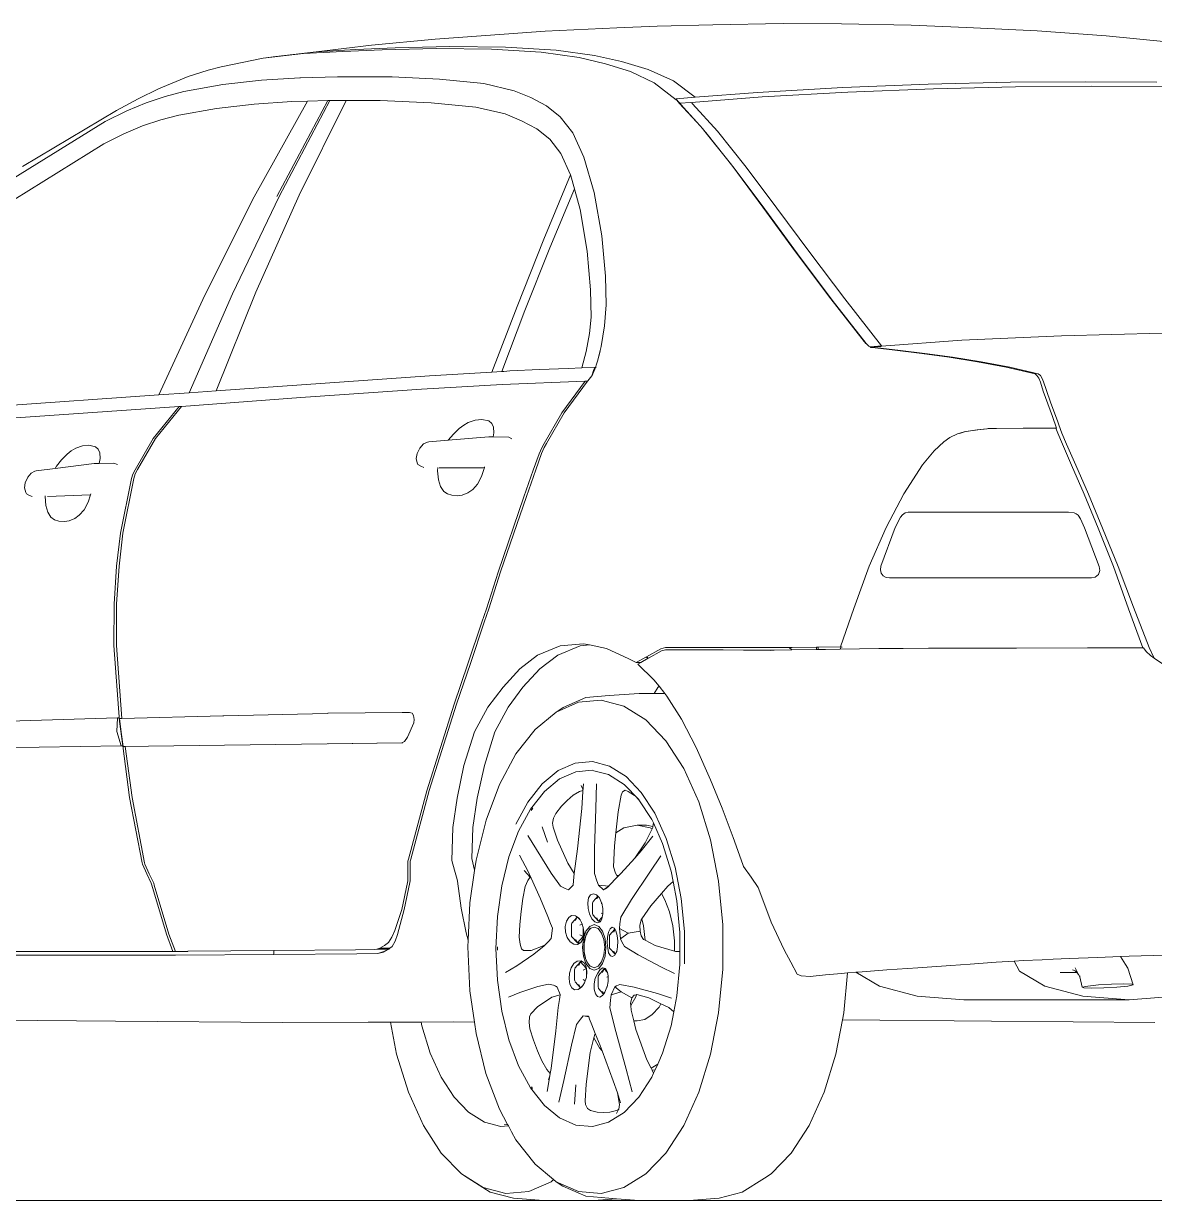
# Model space of a CAD drawing. Header units: inches. Extents: x 1944 to 3775, y -462 to 1299.
# Drawn here: x 2991.2 to 3049.2, y 1212.1 to 1272.4 of the extents above; entities that cross this region are included whole.
import ezdxf

# ---------------------------------------------------------------- set-up
doc = ezdxf.new("R2010")
doc.units = ezdxf.units.IN
doc.header["$MEASUREMENT"] = 0
doc.layers.add('CAR', color=173, linetype='Continuous', lineweight=13)

# ---------------------------------------------------------------- blocks, each defined once
blk = doc.blocks.new('A$C50574290')
at = {"layer": 'CAR'}
for p, q in [((27.518, 59.665), (31.053, 59.924)), ((31.053, 59.924), (34.677, 60.091)), ((34.677, 60.091), (37.513, 60.212)), ((37.513, 60.212), (41.081, 60.272)), ((41.081, 60.272), (44.079, 60.292)), ((47.67, 60.23), (44.079, 60.292)), ((50.527, 60.165), (47.67, 60.23)), ((52.6, 60.075), (50.527, 60.165)), ((52.6, 60.075), (56.262, 59.898)), ((58.363, 59.749), (56.262, 59.898)), ((58.363, 59.749), (61.901, 59.49)), ((24.242, 59.33), (27.518, 59.665)), ((61.152, 59.118), (58.291, 59.085)), ((63.951, 59.046), (61.152, 59.118)), ((61.901, 59.49), (65.168, 59.178)), ((65.168, 59.178), (67.998, 58.84)), ((53.741, 58.661), (52.354, 58.347)), ((53.173, 58.236), (54.522, 58.546)), ((55.708, 58.935), (53.741, 58.661)), ((54.522, 58.546), (56.467, 58.823)), ((58.291, 59.085), (55.708, 58.935)), ((56.467, 58.823), (59.01, 58.979)), ((59.01, 58.979), (61.83, 59.018)), ((61.83, 59.018), (64.611, 58.949)), ((65.969, 58.962), (63.951, 59.046)), ((64.611, 58.949), (66.626, 58.867)), ((67.998, 58.84), (65.969, 58.962)), ((66.626, 58.867), (68.648, 58.751)), ((70.07, 58.597), (67.998, 58.84)), ((68.648, 58.751), (70.713, 58.514)), ((70.07, 58.597), (70.713, 58.514)), ((70.713, 58.514), (72.861, 58.068)), ((50.988, 57.946), (49.696, 57.356)), ((52.354, 58.347), (50.988, 57.946)), ((51.887, 57.843), (53.173, 58.236)), ((72.861, 58.068), (73.531, 57.911)), ((73.531, 57.911), (74.557, 57.584)), ((24.917, 57.282), (28.581, 57.314)), ((28.581, 57.314), (32.43, 57.282)), ((32.43, 57.282), (36.634, 57.182)), ((49.696, 57.356), (48.579, 56.512)), ((50.675, 57.262), (51.887, 57.843)), ((61.688, 57.451), (59.404, 57.213)), ((64.106, 57.559), (61.688, 57.451)), ((64.106, 57.559), (64.263, 57.566)), ((64.263, 57.566), (64.276, 57.566)), ((64.276, 57.566), (64.292, 57.566)), ((66.899, 57.568), (64.292, 57.566)), ((68.802, 57.508), (66.899, 57.568)), ((68.831, 57.508), (68.802, 57.508)), ((70.8, 57.385), (68.831, 57.508)), ((72.782, 57.164), (70.8, 57.385)), ((76.082, 56.94), (74.557, 57.584)), ((28.295, 57.085), (24.609, 57.053)), ((32.164, 57.053), (28.295, 57.085)), ((36.375, 56.953), (32.164, 57.053)), ((40.758, 56.781), (36.375, 56.953)), ((36.634, 57.182), (41.01, 57.01)), ((45.143, 56.534), (40.758, 56.781)), ((41.01, 57.01), (45.38, 56.762)), ((45.38, 56.762), (48.579, 56.512)), ((49.549, 56.386), (50.675, 57.262)), ((57.855, 56.853), (57.005, 56.506)), ((59.404, 57.213), (57.855, 56.853)), ((74.777, 56.807), (72.782, 57.164)), ((75.742, 56.561), (74.777, 56.807)), ((76.082, 56.94), (77.116, 56.436)), ((48.774, 56.251), (45.143, 56.534)), ((48.708, 56.179), (47.44, 54.771)), ((48.579, 56.512), (49.561, 56.435)), ((48.774, 56.251), (48.708, 56.179)), ((49.361, 56.206), (48.798, 56.249)), ((49.184, 55.999), (49.356, 56.19)), ((49.359, 56.178), (49.195, 55.998)), ((49.489, 56.32), (49.359, 56.178)), ((49.359, 56.178), (49.361, 56.196)), ((49.361, 56.196), (49.379, 56.217)), ((49.361, 56.206), (49.372, 56.217)), ((49.361, 56.196), (49.361, 56.206)), ((49.372, 56.217), (49.462, 56.321)), ((49.379, 56.217), (49.372, 56.217)), ((49.462, 56.321), (49.481, 56.343)), ((49.489, 56.32), (49.462, 56.321)), ((49.481, 56.343), (49.52, 56.389)), ((49.509, 56.342), (49.489, 56.32)), ((49.549, 56.386), (49.509, 56.342)), ((49.52, 56.389), (49.538, 56.409)), ((49.52, 56.389), (49.549, 56.386)), ((49.538, 56.409), (49.561, 56.435)), ((49.561, 56.435), (49.56, 56.407)), ((56.204, 56.084), (55.491, 55.512)), ((57.005, 56.506), (56.204, 56.084)), ((59.825, 56.001), (62.107, 56.232)), ((62.107, 56.232), (64.728, 56.348)), ((64.728, 56.348), (66.46, 56.351)), ((66.46, 56.351), (67.299, 56.352)), ((66.46, 56.351), (68.877, 51.499)), ((67.299, 56.352), (67.299, 56.353)), ((67.299, 56.352), (67.345, 56.352)), ((67.299, 56.352), (69.888, 51.44)), ((67.345, 56.352), (67.385, 56.35)), ((67.385, 56.35), (67.404, 56.35)), ((67.404, 56.35), (70.006, 51.436)), ((67.404, 56.35), (68.439, 56.317)), ((68.439, 56.317), (71.174, 51.408)), ((68.439, 56.317), (69.249, 56.291)), ((69.249, 56.291), (71.175, 56.166)), ((71.175, 56.166), (73.102, 55.948)), ((76.718, 56.236), (75.742, 56.561)), ((77.708, 55.821), (76.718, 56.236)), ((77.116, 56.436), (78.227, 55.84)), ((48.5, 55.236), (49.184, 55.999)), ((49.195, 55.998), (48.5, 55.236)), ((55.491, 55.512), (54.852, 54.691)), ((57.474, 55.309), (58.317, 55.659)), ((58.317, 55.659), (59.825, 56.001)), ((73.102, 55.948), (75.036, 55.6)), ((75.036, 55.6), (75.956, 55.363)), ((78.807, 55.268), (77.708, 55.821)), ((78.227, 55.84), (83.046, 52.96)), ((48.187, 54.893), (48.145, 54.84)), ((48.5, 55.236), (48.187, 54.893)), ((56.033, 54.362), (56.7, 54.895)), ((56.7, 54.895), (57.474, 55.309)), ((75.956, 55.363), (76.903, 55.044)), ((76.903, 55.044), (77.856, 54.645)), ((83.52, 52.35), (78.807, 55.268)), ((47.44, 54.771), (45.971, 52.935)), ((46.579, 52.88), (48.036, 54.718)), ((48.145, 54.84), (46.707, 53.029)), ((48.036, 54.718), (48.145, 54.84)), ((54.852, 54.691), (54.281, 53.455)), ((55.46, 53.63), (56.033, 54.362)), ((77.856, 54.645), (78.878, 54.132)), ((78.878, 54.132), (83.498, 51.266)), ((54.281, 53.455), (53.754, 51.643)), ((54.97, 52.54), (55.46, 53.63)), ((45.971, 52.935), (44.388, 50.838)), ((45.012, 50.782), (46.579, 52.88)), ((46.707, 53.029), (45.111, 50.884)), ((54.764, 51.831), (54.945, 52.486)), ((54.945, 52.486), (54.97, 52.54)), ((56.338, 49.246), (54.97, 52.54)), ((53.754, 51.643), (53.361, 49.418)), ((54.467, 50.759), (54.745, 51.763)), ((54.745, 51.763), (54.764, 51.831)), ((54.764, 51.831), (56.021, 48.799)), ((68.877, 51.499), (71.085, 46.528)), ((69.888, 51.44), (72.281, 46.449)), ((71.174, 51.408), (73.706, 46.377)), ((44.388, 50.838), (42.699, 48.561)), ((43.339, 48.503), (45.012, 50.782)), ((45.111, 50.884), (43.485, 48.664)), ((54.107, 48.625), (54.467, 50.759)), ((53.361, 49.418), (53.179, 47.35)), ((57.708, 45.794), (56.338, 49.246)), ((42.699, 48.561), (40.909, 46.181)), ((41.561, 46.123), (43.339, 48.503)), ((43.485, 48.664), (41.754, 46.346)), ((53.94, 46.645), (54.107, 48.625)), ((56.021, 48.799), (57.301, 45.588)), ((53.179, 47.35), (53.146, 45.889)), ((53.91, 45.252), (53.94, 46.645)), ((71.085, 46.528), (73.127, 41.478)), ((72.281, 46.449), (74.504, 41.382)), ((40.909, 46.181), (39.024, 43.779)), ((39.821, 43.899), (41.561, 46.123)), ((41.754, 46.346), (39.918, 44.01)), ((53.146, 45.889), (53.224, 44.806)), ((73.706, 46.377), (76.057, 41.273)), ((53.992, 44.412), (53.91, 45.252)), ((57.301, 45.588), (58.493, 42.468)), ((59.003, 42.437), (57.708, 45.794)), ((53.224, 44.806), (53.4, 43.748)), ((29.815, 44.296), (24.65, 44.435)), ((34.924, 44.065), (29.815, 44.296)), ((39.028, 43.757), (34.924, 44.065)), ((54.164, 43.488), (53.992, 44.412)), ((36.809, 43.392), (38.187, 43.561)), ((38.349, 43.56), (36.971, 43.389)), ((38.187, 43.561), (39.514, 43.721)), ((39.514, 43.695), (38.349, 43.56)), ((39.024, 43.779), (39.106, 43.772)), ((39.028, 43.757), (39.024, 43.779)), ((39.029, 43.749), (39.028, 43.757)), ((39.091, 43.753), (39.058, 43.755)), ((39.153, 43.748), (39.091, 43.753)), ((39.106, 43.772), (39.167, 43.766)), ((39.153, 43.748), (39.167, 43.766)), ((39.21, 43.744), (39.153, 43.748)), ((39.167, 43.766), (39.223, 43.761)), ((39.223, 43.761), (39.21, 43.744)), ((39.514, 43.721), (39.21, 43.744)), ((39.223, 43.761), (39.616, 43.727)), ((39.514, 43.695), (39.514, 43.721)), ((39.573, 43.702), (39.514, 43.695)), ((39.616, 43.727), (39.573, 43.702)), ((39.689, 43.769), (39.616, 43.727)), ((39.821, 43.899), (39.689, 43.769)), ((39.827, 43.905), (39.821, 43.899)), ((39.918, 44.01), (39.827, 43.905)), ((53.4, 43.748), (53.589, 42.992)), ((53.452, 43.515), (53.444, 43.549)), ((53.589, 42.992), (53.452, 43.515)), ((54.38, 42.649), (54.164, 43.488)), ((32.459, 42.686), (33.93, 42.968)), ((34.112, 42.965), (32.646, 42.685)), ((33.93, 42.968), (35.395, 43.2)), ((35.557, 43.196), (34.112, 42.965)), ((35.395, 43.2), (36.809, 43.392)), ((36.971, 43.389), (35.557, 43.196)), ((53.628, 42.843), (53.589, 42.992)), ((53.687, 42.674), (53.628, 42.843)), ((30.798, 42.109), (30.893, 42.261)), ((30.893, 42.261), (30.998, 42.341)), ((31.065, 42.262), (30.973, 42.117)), ((30.998, 42.341), (32.459, 42.686)), ((31.166, 42.341), (31.065, 42.262)), ((32.646, 42.685), (31.166, 42.341)), ((53.658, 42.674), (53.687, 42.673)), ((53.687, 42.673), (53.729, 42.674)), ((53.688, 42.672), (53.687, 42.673)), ((53.701, 42.636), (53.688, 42.672)), ((53.701, 42.636), (53.745, 42.629)), ((53.727, 42.569), (53.701, 42.636)), ((53.769, 42.561), (53.727, 42.569)), ((53.766, 42.466), (53.727, 42.569)), ((54.38, 42.649), (53.729, 42.674)), ((53.729, 42.674), (53.731, 42.67)), ((53.731, 42.67), (53.745, 42.629)), ((53.745, 42.629), (53.769, 42.561)), ((53.863, 42.268), (53.766, 42.466)), ((53.769, 42.561), (53.88, 42.246)), ((53.88, 42.246), (53.863, 42.268)), ((54.087, 41.985), (53.88, 42.246)), ((55.083, 42.622), (54.38, 42.649)), ((56.564, 42.562), (55.083, 42.622)), ((58.072, 42.495), (56.564, 42.562)), ((58.39, 42.475), (58.072, 42.495)), ((58.493, 42.468), (58.39, 42.475)), ((59.003, 42.437), (58.493, 42.468)), ((62.2, 42.239), (59.003, 42.437)), ((62.2, 42.239), (73.127, 41.478)), ((30.591, 41.548), (30.724, 41.933)), ((30.724, 41.933), (30.798, 42.109)), ((30.891, 41.928), (30.743, 41.461)), ((30.973, 42.117), (30.891, 41.928)), ((54.087, 41.985), (54.093, 41.978)), ((54.093, 41.978), (54.211, 41.977)), ((54.093, 41.978), (55.289, 40.35)), ((54.211, 41.977), (55.414, 40.342)), ((58.476, 41.801), (54.211, 41.977)), ((62.595, 41.568), (58.476, 41.801)), ((30.743, 41.461), (30.278, 40.168)), ((30.348, 40.85), (30.591, 41.548)), ((68.788, 41.129), (62.595, 41.568)), ((74.891, 40.68), (68.788, 41.129)), ((73.127, 41.478), (74.504, 41.382)), ((74.504, 41.382), (76.056, 41.273)), ((76.057, 41.273), (76.056, 41.273)), ((88.069, 40.421), (76.057, 41.273)), ((30.022, 39.941), (30.348, 40.85)), ((74.892, 40.679), (74.891, 40.68)), ((74.892, 40.679), (75.021, 40.679)), ((76.224, 39.036), (74.892, 40.679)), ((75.021, 40.679), (76.348, 39.032)), ((75.021, 40.679), (84.129, 40.037)), ((29.947, 39.729), (30.022, 39.941)), ((30.278, 40.168), (30.057, 39.56)), ((56.194, 38.78), (55.289, 40.35)), ((55.414, 40.342), (56.318, 38.772)), ((58.919, 39.618), (58.997, 39.803)), ((58.997, 39.803), (59.153, 39.937)), ((59.153, 39.937), (59.502, 40.007)), ((59.502, 40.007), (59.85, 39.976)), ((59.85, 39.976), (60.203, 39.857)), ((60.203, 39.857), (60.44, 39.72)), ((29.552, 38.741), (29.789, 39.312)), ((30.005, 39.304), (29.766, 38.738)), ((29.789, 39.312), (29.947, 39.729)), ((30.098, 39.56), (30.005, 39.304)), ((30.057, 39.56), (30.098, 39.56)), ((30.098, 39.56), (31.779, 39.56)), ((31.779, 39.56), (33.137, 39.555)), ((33.137, 39.555), (33.18, 39.552)), ((33.566, 39.538), (33.18, 39.552)), ((33.566, 39.538), (33.615, 39.535)), ((34.099, 39.486), (33.615, 39.535)), ((33.615, 39.535), (33.642, 39.535)), ((33.642, 39.535), (34.126, 39.486)), ((34.711, 39.386), (34.099, 39.486)), ((34.126, 39.486), (34.692, 39.393)), ((34.692, 39.393), (34.711, 39.386)), ((34.692, 39.393), (34.799, 39.376)), ((34.772, 39.376), (34.711, 39.386)), ((35.031, 39.298), (34.772, 39.376)), ((34.799, 39.376), (35.145, 39.272)), ((35.145, 39.272), (35.533, 39.087)), ((58.891, 39.325), (58.919, 39.618)), ((58.932, 39.116), (58.891, 39.325)), ((60.44, 39.72), (60.668, 39.554)), ((60.668, 39.554), (60.97, 39.256)), ((60.97, 39.256), (61.229, 38.943)), ((29.081, 37.672), (29.552, 38.741)), ((29.766, 38.738), (29.297, 37.671)), ((35.533, 39.087), (35.843, 38.871)), ((35.843, 38.871), (36.335, 38.398)), ((56.314, 38.571), (56.194, 38.78)), ((56.318, 38.772), (56.438, 38.563)), ((57.97, 39.02), (58.131, 39.098)), ((58.131, 39.098), (58.932, 39.116)), ((58.932, 39.116), (59.16, 39.122)), ((59.16, 39.122), (61.229, 38.943)), ((61.229, 38.943), (62.221, 38.857)), ((62.221, 38.857), (62.287, 38.847)), ((62.287, 38.847), (62.493, 38.755)), ((62.493, 38.755), (62.689, 38.54)), ((77.147, 37.44), (76.224, 39.036)), ((76.348, 39.032), (77.271, 37.436)), ((79.165, 38.481), (79.311, 38.613)), ((79.311, 38.613), (79.642, 38.69)), ((79.642, 38.69), (79.973, 38.66)), ((79.973, 38.66), (80.314, 38.538)), ((36.335, 38.398), (36.926, 37.682)), ((56.447, 38.259), (56.314, 38.571)), ((56.438, 38.563), (56.571, 38.251)), ((56.749, 37.425), (56.447, 38.259)), ((56.571, 38.251), (56.873, 37.417)), ((62.689, 38.54), (62.823, 38.27)), ((62.823, 38.27), (62.873, 38.002)), ((62.873, 38.002), (62.824, 37.781)), ((79.068, 38.002), (79.086, 38.299)), ((79.116, 37.758), (79.068, 38.002)), ((79.086, 38.299), (79.165, 38.481)), ((80.314, 38.538), (80.549, 38.402)), ((80.549, 38.402), (80.762, 38.233)), ((80.762, 38.233), (81.043, 37.946)), ((28.427, 36.184), (29.081, 37.672)), ((29.297, 37.671), (28.653, 36.181)), ((36.926, 37.682), (37.887, 36.202)), ((57.23, 36.062), (56.749, 37.425)), ((56.873, 37.417), (57.355, 36.054)), ((59.382, 37.544), (59.37, 37.581)), ((59.382, 37.544), (59.437, 37.537)), ((59.536, 37.086), (59.382, 37.544)), ((59.437, 37.537), (61.695, 37.523)), ((61.767, 37.549), (61.777, 37.372)), ((62.474, 37.547), (62.635, 37.625)), ((62.785, 37.71), (62.635, 37.625)), ((62.785, 37.71), (62.824, 37.781)), ((77.266, 37.219), (77.147, 37.44)), ((77.271, 37.436), (77.39, 37.215)), ((78.178, 37.696), (78.36, 37.768)), ((78.36, 37.768), (79.116, 37.758)), ((79.116, 37.758), (79.367, 37.755)), ((79.367, 37.755), (81.375, 37.501)), ((81.043, 37.946), (81.308, 37.61)), ((81.308, 37.61), (81.375, 37.501)), ((81.375, 37.501), (82.345, 37.378)), ((59.733, 36.7), (59.536, 37.086)), ((61.738, 36.918), (61.63, 36.569)), ((61.777, 37.372), (61.738, 36.918)), ((77.339, 36.983), (77.266, 37.219)), ((77.901, 34.192), (77.339, 36.983)), ((77.39, 37.215), (77.463, 36.979)), ((77.463, 36.979), (78.025, 34.188)), ((82.345, 37.378), (82.41, 37.364)), ((82.41, 37.364), (82.604, 37.266)), ((82.604, 37.266), (82.775, 37.059)), ((82.775, 37.059), (82.905, 36.76)), ((27.7, 34.441), (28.427, 36.184)), ((28.653, 36.181), (27.928, 34.447)), ((37.887, 36.202), (38.795, 34.471)), ((59.976, 36.419), (59.733, 36.7)), ((60.225, 36.245), (59.976, 36.419)), ((60.511, 36.129), (60.225, 36.245)), ((61.269, 36.197), (61.047, 36.134)), ((61.453, 36.326), (61.269, 36.197)), ((61.63, 36.569), (61.453, 36.326)), ((79.56, 36.152), (79.545, 36.197)), ((82.838, 36.202), (82.685, 36.118)), ((82.838, 36.202), (82.882, 36.266)), ((82.94, 36.512), (82.882, 36.266)), ((82.905, 36.76), (82.94, 36.512)), ((57.23, 36.062), (58.554, 32.201)), ((58.678, 32.193), (57.355, 36.054)), ((60.765, 36.095), (60.511, 36.129)), ((61.047, 36.134), (60.765, 36.095)), ((79.56, 36.152), (81.767, 36.057)), ((79.689, 35.766), (79.56, 36.152)), ((79.888, 35.387), (79.689, 35.766)), ((81.851, 35.603), (81.751, 35.258)), ((81.884, 36.058), (81.851, 35.603)), ((81.882, 36.089), (81.884, 36.058)), ((82.544, 36.062), (82.685, 36.118)), ((28.963, 35.106), (28.835, 34.92)), ((29.063, 35.17), (28.963, 35.106)), ((29.168, 35.218), (29.063, 35.17)), ((29.448, 35.26), (29.168, 35.218)), ((29.448, 35.26), (37.668, 35.26)), ((37.821, 35.231), (37.668, 35.26)), ((37.959, 35.128), (37.821, 35.231)), ((38.057, 35.005), (37.959, 35.128)), ((38.327, 34.475), (38.057, 35.005)), ((80.135, 35.102), (79.888, 35.387)), ((80.372, 34.928), (80.135, 35.102)), ((81.59, 35.012), (81.406, 34.876)), ((81.751, 35.258), (81.59, 35.012)), ((26.908, 32.472), (27.7, 34.441)), ((27.928, 34.447), (27.14, 32.47)), ((28.625, 34.45), (27.873, 32.473)), ((28.835, 34.92), (28.625, 34.45)), ((39.058, 32.494), (38.327, 34.475)), ((38.795, 34.471), (39.659, 32.489)), ((80.658, 34.812), (80.372, 34.928)), ((80.895, 34.78), (80.658, 34.812)), ((81.186, 34.804), (80.895, 34.78)), ((81.406, 34.876), (81.186, 34.804)), ((78.099, 32.497), (77.901, 34.192)), ((78.025, 34.188), (78.223, 32.493)), ((26.121, 30.394), (26.908, 32.472)), ((26.368, 30.315), (27.14, 32.47)), ((27.873, 32.473), (27.85, 32.265)), ((27.85, 32.265), (27.917, 32.061)), ((27.917, 32.061), (28.087, 31.932)), ((38.793, 31.911), (38.948, 31.997)), ((38.948, 31.997), (39.046, 32.137)), ((39.046, 32.137), (39.081, 32.312)), ((39.081, 32.312), (39.058, 32.494)), ((39.659, 32.489), (40.454, 30.324)), ((59.153, 30.315), (58.554, 32.201)), ((58.678, 32.193), (59.277, 30.307)), ((78.226, 30.555), (78.099, 32.497)), ((78.223, 32.493), (78.35, 30.551)), ((28.087, 31.932), (28.266, 31.9)), ((28.266, 31.9), (38.62, 31.9)), ((38.62, 31.9), (38.793, 31.911)), ((25.322, 28.321), (26.121, 30.394)), ((26.368, 30.315), (25.635, 28.314)), ((40.454, 30.324), (41.141, 28.354)), ((59.387, 29.627), (59.153, 30.315)), ((59.277, 30.307), (59.511, 29.619)), ((78.236, 28.429), (78.226, 30.555)), ((78.35, 30.551), (78.36, 28.425)), ((60.098, 27.507), (59.387, 29.627)), ((59.511, 29.619), (60.222, 27.499)), ((41.045, 28.353), (41.104, 28.354)), ((41.142, 28.244), (41.104, 28.354)), ((41.104, 28.354), (41.141, 28.354)), ((41.141, 28.354), (42.277, 28.34)), ((42.277, 28.34), (42.273, 28.225)), ((42.277, 28.34), (42.361, 28.339)), ((42.356, 28.224), (42.361, 28.339)), ((42.361, 28.339), (43.608, 28.324)), ((53.121, 28.271), (53.997, 28.457)), ((53.997, 28.457), (54.301, 28.521)), ((53.997, 28.457), (54.464, 28.416)), ((54.301, 28.521), (55.502, 28.418)), ((54.464, 28.416), (55.613, 27.936)), ((55.502, 28.418), (56.65, 27.94)), ((77.961, 24.687), (78.236, 28.429)), ((78.36, 28.425), (78.074, 24.532)), ((25.056, 27.786), (24.59, 27.462)), ((25.056, 27.786), (25.322, 28.321)), ((25.246, 27.919), (25.056, 27.786)), ((25.475, 28.119), (25.246, 27.919)), ((25.61, 28.314), (25.475, 28.119)), ((25.635, 28.314), (25.61, 28.314)), ((25.638, 28.315), (25.635, 28.314)), ((25.638, 28.315), (26.016, 28.315)), ((28.473, 28.31), (26.016, 28.315)), ((32.12, 28.3), (28.473, 28.31)), ((32.12, 28.3), (32.208, 28.3)), ((32.544, 28.3), (32.208, 28.3)), ((33.033, 28.298), (32.544, 28.3)), ((33.221, 28.297), (33.033, 28.298)), ((35.29, 28.291), (33.221, 28.297)), ((35.29, 28.291), (35.317, 28.292)), ((35.539, 28.291), (35.317, 28.292)), ((35.543, 28.291), (35.539, 28.291)), ((35.543, 28.291), (36.564, 28.289)), ((36.564, 28.289), (36.604, 28.288)), ((36.604, 28.288), (36.631, 28.289)), ((37.919, 28.283), (36.631, 28.289)), ((37.919, 28.283), (37.96, 28.283)), ((37.96, 28.283), (37.987, 28.283)), ((39.146, 28.275), (37.987, 28.283)), ((39.146, 28.275), (39.174, 28.275)), ((41.142, 28.244), (39.174, 28.275)), ((41.896, 28.232), (41.142, 28.244)), ((42.273, 28.225), (41.896, 28.232)), ((42.356, 28.224), (42.273, 28.225)), ((43.621, 28.201), (42.356, 28.224)), ((43.608, 28.324), (43.767, 28.324)), ((43.621, 28.201), (43.767, 28.324)), ((44.526, 28.185), (43.621, 28.201)), ((50.106, 28.32), (43.767, 28.324)), ((47.137, 28.2), (44.526, 28.185)), ((44.744, 28.181), (44.526, 28.185)), ((47.482, 28.2), (44.744, 28.181)), ((47.137, 28.2), (47.482, 28.2)), ((49.772, 28.204), (47.482, 28.2)), ((50.106, 28.2), (47.482, 28.2)), ((49.772, 28.204), (50.106, 28.2)), ((50.106, 28.32), (50.34, 28.255)), ((50.307, 28.151), (50.106, 28.2)), ((50.976, 27.776), (50.307, 28.151)), ((50.34, 28.255), (51.072, 27.851)), ((51.072, 27.851), (50.976, 27.776)), ((50.981, 27.773), (50.976, 27.776)), ((50.981, 27.773), (51.109, 27.83)), ((51.371, 27.554), (50.981, 27.773)), ((51.072, 27.851), (51.109, 27.83)), ((51.109, 27.83), (51.608, 27.555)), ((51.608, 27.555), (51.973, 27.749)), ((51.973, 27.749), (53.121, 28.271)), ((55.613, 27.936), (56.538, 27.232)), ((56.65, 27.94), (57.563, 27.234)), ((50.702, 26.673), (51.513, 27.475)), ((51.608, 27.555), (51.371, 27.554)), ((51.513, 27.475), (51.371, 27.554)), ((56.538, 27.232), (57.408, 26.296)), ((57.563, 27.234), (58.42, 26.295)), ((60.808, 25.426), (60.098, 27.507)), ((60.222, 27.499), (60.932, 25.418)), ((50.432, 26.34), (50.702, 26.673)), ((50.024, 25.835), (50.138, 25.976)), ((50.138, 25.976), (50.432, 26.34)), ((50.672, 25.976), (50.138, 25.976)), ((50.432, 26.34), (50.492, 26.284)), ((50.492, 26.284), (50.672, 25.976)), ((51.451, 25.976), (50.672, 25.976)), ((52.992, 25.864), (51.451, 25.976)), ((57.408, 26.296), (58.166, 25.272)), ((58.42, 26.295), (59.207, 25.268)), ((49.283, 24.65), (50.024, 25.835)), ((52.227, 25.319), (53.388, 25.624)), ((54.186, 25.761), (52.992, 25.864)), ((53.388, 25.624), (54.56, 25.523)), ((55.351, 25.248), (54.186, 25.761)), ((54.56, 25.523), (55.703, 25.019)), ((60.808, 25.426), (62.205, 21)), ((60.932, 25.418), (62.329, 20.992)), ((51.111, 24.618), (52.227, 25.319)), ((55.703, 25.019), (55.351, 25.248)), ((55.703, 25.019), (56.781, 24.129)), ((58.166, 25.272), (58.851, 24)), ((59.207, 25.268), (59.887, 24)), ((63.01, 24.844), (62.984, 24.641)), ((63.075, 24.956), (63.01, 24.844)), ((63.217, 24.994), (63.075, 24.956)), ((63.497, 24.996), (63.217, 24.994)), ((63.277, 24.996), (63.497, 24.996)), ((63.497, 24.996), (63.538, 24.996)), ((63.59, 24.997), (63.538, 24.996)), ((67.39, 24.955), (63.59, 24.997)), ((67.39, 24.955), (67.394, 24.955)), ((67.394, 24.955), (67.442, 24.954)), ((67.442, 24.954), (72.729, 24.835)), ((72.729, 24.835), (72.735, 24.835)), ((72.735, 24.835), (72.78, 24.834)), ((72.78, 24.834), (77.961, 24.687)), ((48.532, 23.197), (49.283, 24.65)), ((50.079, 23.543), (51.111, 24.618)), ((56.781, 24.129), (57.76, 22.88)), ((62.984, 24.641), (62.995, 24.463)), ((62.995, 24.463), (63.327, 23.737)), ((78.074, 24.532), (77.909, 23.294)), ((78.075, 24.683), (77.961, 24.687)), ((77.996, 23.983), (78.075, 24.683)), ((78.101, 24.718), (78.177, 24.718)), ((78.177, 24.718), (78.218, 24.022)), ((86.746, 24.462), (78.177, 24.718)), ((49.162, 22.128), (50.079, 23.543)), ((58.851, 24), (59.38, 22.28)), ((59.887, 24), (60.426, 22.28)), ((63.327, 23.737), (63.48, 23.508)), ((77.886, 23.263), (77.996, 23.983)), ((78.218, 24.022), (77.987, 23.293)), ((47.789, 21.551), (48.532, 23.197)), ((63.48, 23.508), (63.618, 23.441)), ((63.564, 23.442), (63.618, 23.441)), ((63.618, 23.441), (67.439, 23.399)), ((63.618, 23.441), (67.388, 23.397)), ((67.439, 23.399), (72.696, 23.318)), ((72.696, 23.318), (77.886, 23.263)), ((77.432, 20.641), (77.78, 23.26)), ((77.909, 23.294), (77.556, 20.637)), ((77.78, 23.26), (77.886, 23.263)), ((77.78, 23.26), (77.78, 23.262)), ((77.987, 23.293), (77.918, 23.294)), ((86.512, 23.158), (77.987, 23.293)), ((53.845, 22.482), (52.965, 22.251)), ((54.732, 22.405), (53.845, 22.482)), ((55.598, 22.022), (54.732, 22.405)), ((57.76, 22.88), (58.608, 21.314)), ((48.391, 20.42), (49.162, 22.128)), ((52.121, 21.72), (51.339, 20.907)), ((52.965, 22.251), (52.121, 21.72)), ((53.017, 21.817), (52.211, 21.311)), ((53.78, 22.017), (53.017, 21.817)), ((53.856, 22.037), (53.78, 22.017)), ((54.702, 21.963), (53.856, 22.037)), ((55.527, 21.599), (54.702, 21.963)), ((56.415, 21.347), (55.598, 22.022)), ((59.38, 22.28), (59.747, 20.616)), ((60.426, 22.28), (60.773, 20.616)), ((47.194, 20.096), (47.789, 21.551)), ((52.211, 21.311), (51.466, 20.535)), ((53.666, 20.075), (53.633, 21.346)), ((54.3, 21.346), (54.329, 20.944)), ((54.335, 21.074), (54.416, 21.265)), ((56.306, 20.955), (55.527, 21.599)), ((57.15, 20.409), (56.415, 21.347)), ((58.608, 21.314), (59.297, 19.479)), ((51.339, 20.907), (50.644, 19.836)), ((51.459, 20.524), (50.804, 19.514)), ((51.459, 20.524), (51.644, 20.715)), ((51.466, 20.535), (51.459, 20.524)), ((51.644, 20.715), (51.69, 20.754)), ((51.644, 20.715), (51.672, 20.744)), ((51.69, 20.754), (52.015, 20.956)), ((52.015, 20.956), (52.173, 21.013)), ((52.173, 21.013), (52.311, 20.926)), ((52.311, 20.926), (52.37, 20.764)), ((52.37, 20.764), (52.523, 19.915)), ((54.329, 20.944), (54.332, 21.005)), ((54.329, 20.944), (54.391, 20.075)), ((54.332, 21.005), (54.335, 21.074)), ((54.332, 21.005), (54.505, 20.958)), ((54.505, 20.958), (54.83, 20.756)), ((54.83, 20.756), (55.139, 20.496)), ((57.012, 20.053), (56.306, 20.955)), ((59.747, 20.616), (59.965, 19.104)), ((60.773, 20.616), (60.999, 19.104)), ((63.149, 17.487), (62.205, 21)), ((62.329, 20.992), (63.273, 17.479)), ((76.795, 17.299), (77.432, 20.641)), ((77.556, 20.637), (76.919, 17.295)), ((46.628, 18.602), (47.194, 20.096)), ((47.79, 18.473), (48.391, 20.42)), ((52.523, 19.915), (52.64, 18.837)), ((53.736, 18.009), (53.666, 20.075)), ((54.391, 20.075), (54.612, 18.009)), ((55.139, 20.496), (55.437, 20.193)), ((55.437, 20.193), (55.723, 19.831)), ((56.976, 19.981), (56.901, 20.097)), ((57.624, 18.922), (57.012, 20.053)), ((57.156, 20.401), (57.15, 20.409)), ((57.767, 19.272), (57.156, 20.401)), ((50.644, 19.836), (50.06, 18.543)), ((50.723, 19.337), (50.246, 18.281)), ((50.804, 19.514), (50.723, 19.337)), ((50.742, 19.16), (50.723, 19.337)), ((55.723, 19.831), (55.834, 19.587)), ((55.834, 19.587), (55.887, 19.327)), ((55.887, 19.327), (55.857, 19.128)), ((59.297, 19.479), (59.806, 17.437)), ((51.075, 19.228), (50.742, 19.16)), ((50.748, 19.109), (50.742, 19.16)), ((50.787, 19.031), (50.748, 19.109)), ((50.787, 19.031), (50.88, 19.09)), ((51.144, 18.317), (50.787, 19.031)), ((50.88, 19.09), (51.559, 19.228)), ((51.075, 19.228), (51.559, 19.228)), ((51.559, 19.228), (52.237, 19.09)), ((52.237, 19.09), (52.64, 18.837)), ((52.64, 18.837), (52.713, 18.159)), ((55.857, 19.128), (55.632, 18.451)), ((55.953, 16.767), (57.156, 18.701)), ((56.416, 19.147), (56.147, 18.35)), ((58.122, 17.597), (57.624, 18.922)), ((59.965, 19.104), (60.024, 17.524)), ((60.999, 19.104), (61.053, 17.424)), ((46.131, 17.208), (46.628, 18.602)), ((47.378, 16.35), (47.79, 18.473)), ((50.06, 18.543), (49.605, 17.068)), ((50.246, 18.281), (49.812, 16.875)), ((50.756, 18.659), (51.352, 17.913)), ((51.679, 17.541), (51.144, 18.317)), ((52.713, 18.159), (52.759, 17.094)), ((55.632, 18.451), (55.096, 17.276)), ((50.901, 16.815), (50.342, 17.649)), ((51.352, 17.913), (51.679, 17.541)), ((51.679, 17.541), (52.381, 16.744)), ((53.744, 16.756), (53.736, 18.009)), ((54.612, 18.009), (54.781, 16.756)), ((57.574, 17.697), (57.143, 16.856)), ((58.489, 16.122), (58.122, 17.597)), ((60.024, 17.524), (59.889, 16.92)), ((63.175, 17.389), (63.149, 17.487)), ((45.718, 16.56), (46.101, 17.115)), ((46.101, 17.115), (46.131, 17.208)), ((49.605, 17.068), (49.293, 15.461)), ((52.759, 17.094), (52.666, 16.771)), ((55.096, 17.276), (54.781, 16.756)), ((57.016, 16.543), (57.347, 16.91)), ((59.806, 17.437), (59.883, 16.897)), ((59.889, 16.92), (59.883, 16.897)), ((59.883, 16.897), (60.118, 15.251)), ((60.917, 16.916), (60.766, 16.435)), ((61.053, 17.424), (60.917, 16.916)), ((63.181, 16.876), (63.175, 17.389)), ((63.273, 17.479), (63.299, 17.381)), ((63.299, 17.381), (63.305, 16.868)), ((76.551, 16.734), (76.781, 17.224)), ((76.905, 17.22), (76.675, 16.73)), ((76.781, 17.224), (76.795, 17.299)), ((76.919, 17.295), (76.905, 17.22)), ((45.356, 16.04), (45.718, 16.56)), ((47.169, 14.119), (47.378, 16.35)), ((49.708, 16.34), (49.515, 15.342)), ((49.812, 16.875), (49.708, 16.34)), ((49.708, 16.34), (49.975, 16.108)), ((51.836, 15.416), (50.901, 16.815)), ((52.381, 16.744), (52.483, 16.64)), ((52.483, 16.64), (52.59, 16.64)), ((52.483, 16.64), (52.551, 16.571)), ((52.59, 16.64), (52.551, 16.571)), ((52.551, 16.571), (53.003, 16.111)), ((52.666, 16.771), (52.59, 16.64)), ((53.528, 16.144), (53.62, 16.377)), ((53.62, 16.377), (53.744, 16.756)), ((54.781, 16.756), (54.812, 16.377)), ((54.812, 16.377), (54.832, 16.144)), ((55.487, 16.103), (55.953, 16.767)), ((56.984, 16.507), (56.502, 15.447)), ((57.143, 16.856), (56.984, 16.507)), ((56.984, 16.507), (57.016, 16.543)), ((57.016, 16.543), (57.043, 16.544)), ((57.043, 16.544), (57.162, 16.393)), ((57.162, 16.393), (57.283, 16.078)), ((60.76, 16.356), (60.565, 14.979)), ((60.766, 16.435), (60.76, 16.356)), ((63.183, 16.374), (63.181, 16.876)), ((63.199, 16.292), (63.183, 16.374)), ((63.492, 14.909), (63.199, 16.292)), ((63.305, 16.868), (63.308, 16.366)), ((63.308, 16.366), (63.323, 16.284)), ((63.323, 16.284), (63.616, 14.901)), ((76.325, 16.25), (76.551, 16.734)), ((76.675, 16.73), (76.449, 16.246)), ((44.691, 14.262), (45.325, 15.95)), ((45.325, 15.95), (45.356, 16.04)), ((49.975, 16.108), (50.309, 15.723)), ((50.309, 15.723), (50.128, 15.409)), ((50.309, 15.723), (50.858, 15.091)), ((53.008, 16.106), (53.003, 16.111)), ((53.008, 16.106), (53.528, 16.144)), ((53.276, 15.908), (53.008, 16.106)), ((53.008, 16.106), (53.027, 16.086)), ((53.027, 16.086), (53.182, 15.968)), ((53.182, 15.968), (53.276, 15.908)), ((53.276, 15.908), (53.528, 16.144)), ((53.794, 15.715), (53.638, 15.658)), ((53.939, 15.658), (53.794, 15.715)), ((54.832, 16.144), (55.074, 15.92)), ((55.074, 15.92), (55.239, 15.981)), ((55.239, 15.981), (55.487, 16.103)), ((57.283, 16.078), (57.405, 15.461)), ((58.715, 14.543), (58.489, 16.122)), ((75.549, 13.639), (76.301, 16.16)), ((76.425, 16.156), (75.673, 13.635)), ((76.301, 16.16), (76.325, 16.25)), ((76.449, 16.246), (76.425, 16.156)), ((49.293, 15.461), (49.134, 13.771)), ((49.515, 15.342), (49.363, 13.731)), ((50.128, 15.409), (49.892, 14.779)), ((50.858, 15.091), (51.31, 14.428)), ((52.383, 14.516), (51.836, 15.416)), ((53.37, 15.227), (53.313, 14.964)), ((53.375, 15.251), (53.37, 15.227)), ((53.37, 15.227), (53.397, 15.213)), ((53.483, 15.495), (53.375, 15.251)), ((53.558, 15.573), (53.483, 15.495)), ((53.57, 15.587), (53.558, 15.573)), ((53.558, 15.573), (53.615, 15.456)), ((53.638, 15.658), (53.57, 15.587)), ((53.813, 15.316), (53.57, 15.587)), ((53.826, 15.297), (53.833, 15.213)), ((53.833, 15.213), (53.833, 14.726)), ((54.041, 15.495), (53.939, 15.658)), ((54.08, 15.251), (54.041, 15.495)), ((54.069, 14.964), (54.08, 15.251)), ((56.502, 15.447), (56.137, 14.541)), ((57.405, 15.461), (57.497, 14.808)), ((60.118, 15.251), (60.207, 13.341)), ((49.892, 14.779), (49.728, 14.068)), ((52.441, 14.163), (52.383, 14.516)), ((53.313, 14.964), (53.306, 14.677)), ((53.306, 14.677), (53.397, 14.726)), ((53.306, 14.677), (53.338, 14.516)), ((53.338, 14.516), (53.528, 14.304)), ((53.338, 14.516), (53.354, 14.433)), ((53.528, 14.304), (53.826, 14.637)), ((53.615, 14.482), (53.528, 14.304)), ((53.826, 14.637), (53.833, 14.726)), ((53.871, 14.433), (53.991, 14.677)), ((53.991, 14.677), (54.069, 14.964)), ((54.601, 14.508), (54.48, 14.372)), ((54.601, 14.508), (54.538, 14.462)), ((54.601, 14.508), (54.602, 14.508)), ((54.707, 14.586), (54.602, 14.508)), ((54.622, 14.51), (54.703, 14.345)), ((54.9, 14.206), (54.63, 14.507)), ((54.911, 14.599), (54.707, 14.586)), ((55.053, 14.499), (54.911, 14.599)), ((55.173, 14.301), (55.053, 14.499)), ((56.137, 14.541), (55.986, 14.186)), ((57.497, 14.808), (57.563, 14.143)), ((58.791, 12.912), (58.715, 14.543)), ((60.565, 14.979), (60.316, 13.707)), ((63.835, 13.629), (63.492, 14.909)), ((63.616, 14.901), (63.973, 13.829)), ((44.023, 12.841), (44.691, 14.262)), ((47.169, 11.851), (47.169, 14.119)), ((49.728, 14.068), (49.644, 13.307)), ((51.147, 13.333), (51.228, 14.068)), ((51.228, 14.068), (51.31, 14.428)), ((51.31, 14.428), (51.349, 14.371)), ((51.349, 14.371), (51.407, 14.09)), ((51.407, 14.09), (51.406, 13.794)), ((52.016, 13.688), (52.465, 13.932)), ((52.404, 13.404), (52.465, 13.932)), ((52.465, 13.932), (52.441, 14.163)), ((52.685, 13.888), (52.639, 13.808)), ((52.692, 13.899), (52.685, 13.888)), ((52.685, 13.888), (52.753, 13.749)), ((52.725, 13.957), (52.692, 13.899)), ((52.964, 13.595), (52.692, 13.899)), ((52.835, 13.997), (52.725, 13.957)), ((52.933, 13.923), (52.835, 13.997)), ((53.017, 13.747), (52.933, 13.923)), ((53.327, 13.788), (53.523, 14.04)), ((53.354, 14.433), (53.412, 14.304)), ((53.547, 13.927), (53.372, 13.701)), ((53.412, 14.304), (53.528, 14.304)), ((53.412, 14.304), (53.427, 14.271)), ((53.427, 14.271), (53.564, 14.214)), ((53.523, 14.04), (53.753, 14.129)), ((53.753, 14.006), (53.547, 13.927)), ((53.564, 14.214), (53.725, 14.271)), ((53.725, 14.271), (53.871, 14.433)), ((53.753, 14.129), (53.984, 14.04)), ((53.922, 13.941), (53.753, 14.006)), ((53.922, 13.941), (53.958, 13.913)), ((53.942, 13.933), (53.922, 13.941)), ((53.959, 13.927), (53.942, 13.933)), ((53.958, 13.913), (53.96, 13.911)), ((54.134, 13.701), (53.959, 13.927)), ((53.962, 13.91), (53.96, 13.911)), ((53.964, 14.056), (53.984, 14.04)), ((53.984, 14.04), (54.179, 13.788)), ((54.311, 13.97), (54.274, 13.677)), ((54.318, 13.99), (54.311, 13.97)), ((54.372, 14.161), (54.318, 13.99)), ((54.318, 13.99), (54.318, 13.525)), ((54.399, 14.245), (54.372, 14.161)), ((54.372, 14.161), (54.485, 14.101)), ((54.48, 14.372), (54.399, 14.245)), ((54.538, 14.462), (54.48, 14.372)), ((54.914, 14.183), (54.921, 14.101)), ((54.921, 14.101), (54.921, 13.614)), ((55.233, 14.036), (55.173, 14.301)), ((55.216, 13.743), (55.233, 14.036)), ((55.986, 14.186), (55.891, 13.955)), ((55.891, 13.955), (55.955, 13.428)), ((57.563, 14.143), (57.593, 13.486)), ((49.134, 12.13), (49.134, 13.771)), ((49.363, 12.094), (49.363, 13.731)), ((49.644, 13.307), (49.644, 12.774)), ((51.147, 13.333), (50.622, 13.063)), ((51.234, 13.377), (51.147, 13.333)), ((51.344, 13.55), (51.234, 13.377)), ((51.406, 13.794), (51.344, 13.55)), ((52.016, 13.688), (51.406, 13.794)), ((52.404, 13.404), (52.016, 13.688)), ((52.335, 13.245), (52.404, 13.404)), ((52.572, 13.574), (52.538, 13.291)), ((52.538, 13.291), (52.551, 13.001)), ((52.639, 13.808), (52.572, 13.574)), ((52.964, 13.595), (52.971, 13.506)), ((52.971, 13.506), (52.971, 13.019)), ((53.074, 13.494), (53.017, 13.747)), ((53.083, 13.204), (53.074, 13.494)), ((53.151, 12.965), (53.197, 13.41)), ((53.197, 13.41), (53.327, 13.788)), ((53.256, 13.363), (53.215, 12.965)), ((53.372, 13.701), (53.256, 13.363)), ((54.071, 13.767), (54.061, 13.787)), ((54.133, 13.65), (54.071, 13.767)), ((54.134, 13.649), (54.133, 13.65)), ((54.251, 13.363), (54.134, 13.701)), ((54.176, 13.569), (54.134, 13.649)), ((54.179, 13.788), (54.309, 13.41)), ((54.182, 13.55), (54.181, 13.555)), ((54.265, 13.167), (54.182, 13.55)), ((54.292, 12.965), (54.251, 13.363)), ((54.274, 13.677), (54.299, 13.525)), ((54.318, 13.525), (54.299, 13.525)), ((54.299, 13.525), (54.317, 13.412)), ((54.309, 13.41), (54.355, 12.965)), ((54.317, 13.412), (54.441, 13.214)), ((54.318, 13.525), (54.485, 13.614)), ((54.318, 13.525), (54.616, 13.193)), ((54.616, 13.193), (54.913, 13.525)), ((54.703, 13.371), (54.616, 13.193)), ((54.913, 13.525), (54.921, 13.614)), ((54.989, 13.252), (55.138, 13.468)), ((55.138, 13.468), (55.216, 13.743)), ((55.955, 13.428), (56.096, 13.27)), ((56.096, 13.27), (56.276, 13.083)), ((57.593, 13.486), (57.554, 13.124)), ((60.316, 13.707), (60.207, 13.341)), ((60.207, 13.341), (60.223, 12.993)), ((63.957, 13.285), (63.835, 13.629)), ((64.11, 13.018), (63.957, 13.285)), ((63.973, 13.829), (64.124, 13.485)), ((64.124, 13.485), (64.293, 13.218)), ((75.212, 12.76), (75.549, 13.639)), ((75.673, 13.635), (75.336, 12.756)), ((43.685, 12.205), (44.023, 12.841)), ((49.586, 12.757), (49.363, 12.751)), ((49.644, 12.774), (49.586, 12.757)), ((50.622, 13.063), (49.644, 12.774)), ((51.506, 12.577), (52.208, 13.013)), ((52.208, 13.013), (52.335, 13.245)), ((52.551, 13.001), (52.6, 12.748)), ((52.6, 12.748), (52.674, 12.613)), ((52.753, 12.776), (52.674, 12.613)), ((52.676, 12.609), (52.964, 12.93)), ((52.924, 12.539), (53.018, 12.687)), ((52.964, 12.93), (52.971, 13.019)), ((53.018, 12.687), (53.057, 12.921)), ((53.057, 12.921), (53.083, 13.204)), ((53.197, 12.519), (53.151, 12.965)), ((53.215, 12.965), (53.235, 12.759)), ((53.236, 12.757), (53.235, 12.759)), ((53.239, 12.725), (53.256, 12.566)), ((54.193, 12.407), (54.265, 12.74)), ((54.251, 12.566), (54.292, 12.965)), ((54.265, 12.74), (54.265, 13.167)), ((54.355, 12.965), (54.309, 12.519)), ((54.441, 13.214), (54.604, 13.115)), ((54.508, 13.193), (54.616, 13.193)), ((54.604, 13.115), (54.792, 13.128)), ((54.792, 13.128), (54.989, 13.252)), ((56.988, 12.805), (56.276, 13.083)), ((56.276, 13.083), (56.317, 13.04)), ((56.317, 13.04), (56.842, 12.612)), ((57.38, 12.8), (56.988, 12.805)), ((57.481, 12.885), (57.38, 12.8)), ((57.554, 13.124), (57.481, 12.885)), ((58.715, 12.826), (58.715, 12.991)), ((58.715, 11.281), (58.791, 12.912)), ((60.223, 12.993), (60.118, 10.734)), ((64.221, 12.924), (64.11, 13.018)), ((64.221, 12.924), (64.741, 12.922)), ((64.273, 12.88), (64.221, 12.924)), ((64.899, 12.88), (64.273, 12.88)), ((64.28, 12.874), (64.273, 12.88)), ((64.28, 12.874), (64.53, 12.75)), ((64.304, 12.854), (64.28, 12.874)), ((64.293, 13.218), (64.491, 13.054)), ((64.551, 12.722), (64.304, 12.854)), ((64.491, 13.054), (64.741, 12.922)), ((64.847, 12.653), (64.53, 12.75)), ((64.847, 12.653), (64.551, 12.722)), ((64.741, 12.922), (64.899, 12.88)), ((64.899, 12.88), (64.997, 12.853)), ((64.997, 12.853), (65.991, 12.84)), ((65.991, 12.84), (70.163, 12.804)), ((70.167, 12.604), (70.163, 12.804)), ((74.571, 12.766), (70.163, 12.804)), ((74.569, 12.76), (74.571, 12.766)), ((74.652, 12.76), (74.569, 12.76)), ((74.571, 12.766), (75.185, 12.76)), ((74.652, 12.76), (75.336, 12.756)), ((75.185, 12.76), (74.652, 12.76)), ((75.212, 12.76), (75.185, 12.76)), ((75.336, 12.756), (88.685, 12.76)), ((24.479, 12.562), (26.335, 12.509)), ((26.335, 12.509), (26.786, 12.493)), ((26.417, 11.9), (26.522, 12.085)), ((26.786, 12.493), (26.522, 12.085)), ((26.786, 12.493), (27.964, 12.453)), ((27.964, 12.453), (29.42, 12.394)), ((29.42, 12.394), (30.232, 12.358)), ((30.232, 12.358), (30.802, 12.332)), ((31.775, 12.287), (30.802, 12.332)), ((31.775, 12.287), (32.232, 12.26)), ((31.968, 11.746), (32.232, 12.26)), ((32.232, 12.26), (33.156, 12.207)), ((33.156, 12.207), (34.49, 12.113)), ((34.49, 12.113), (35.472, 12.041)), ((43.349, 11.595), (43.685, 12.205)), ((49.363, 12.094), (49.515, 10.482)), ((50.338, 11.966), (51.506, 12.577)), ((52.674, 12.613), (52.676, 12.609)), ((52.676, 12.609), (52.696, 12.572)), ((52.696, 12.572), (52.81, 12.498)), ((52.81, 12.498), (52.924, 12.539)), ((53.327, 12.141), (53.197, 12.519)), ((53.256, 12.566), (53.372, 12.228)), ((53.523, 11.889), (53.327, 12.141)), ((53.372, 12.228), (53.547, 12.002)), ((54.179, 12.141), (53.984, 11.889)), ((53.99, 12.043), (54.134, 12.228)), ((54.095, 12.184), (54.15, 12.289)), ((54.134, 12.228), (54.191, 12.392)), ((54.451, 12.221), (54.157, 11.892)), ((54.271, 12.174), (54.171, 11.977)), ((54.309, 12.519), (54.179, 12.141)), ((54.191, 12.392), (54.251, 12.566)), ((54.425, 12.273), (54.271, 12.174)), ((54.405, 12.221), (54.451, 12.221)), ((54.629, 12.259), (54.425, 12.273)), ((54.744, 11.895), (54.451, 12.221)), ((54.451, 12.221), (54.539, 12.043)), ((54.803, 12.135), (54.629, 12.259)), ((54.941, 11.918), (54.803, 12.135)), ((56.842, 12.612), (57.723, 12.014)), ((65.923, 12.64), (64.847, 12.653)), ((70.167, 12.604), (65.923, 12.64)), ((75.205, 12.56), (70.167, 12.604)), ((75.205, 12.56), (88.67, 12.56)), ((26.417, 11.9), (26.137, 11.043)), ((28.869, 11.464), (28.745, 10.928)), ((28.869, 11.464), (28.93, 11.579)), ((28.877, 11.499), (28.869, 11.464)), ((28.93, 11.579), (29.108, 11.913)), ((29.026, 11.68), (28.93, 11.579)), ((29.104, 11.762), (29.026, 11.68)), ((29.026, 11.68), (29.871, 11.68)), ((29.252, 11.817), (29.104, 11.762)), ((30.658, 10.983), (31.968, 11.746)), ((35.472, 12.041), (37.179, 11.924)), ((37.179, 11.924), (38.761, 11.812)), ((38.761, 11.812), (40.235, 11.699)), ((39.139, 10.983), (40.351, 11.689)), ((40.235, 11.699), (40.351, 11.689)), ((40.351, 11.689), (40.768, 11.654)), ((40.768, 11.654), (40.959, 9.62)), ((40.768, 11.654), (41.08, 11.628)), ((41.08, 11.628), (41.894, 11.554)), ((41.894, 11.554), (42.679, 11.475)), ((42.679, 11.475), (43.141, 11.503)), ((43.141, 11.503), (43.349, 11.595)), ((47.379, 9.62), (47.169, 11.851)), ((49.642, 11.622), (50.338, 11.966)), ((53.073, 11.677), (53.039, 11.501)), ((53.039, 11.501), (53.039, 11.48)), ((53.039, 11.48), (53.11, 11.442)), ((53.039, 11.48), (53.039, 11.219)), ((53.24, 11.864), (53.073, 11.677)), ((53.084, 11.731), (53.073, 11.677)), ((53.179, 11.875), (53.084, 11.731)), ((53.31, 11.91), (53.179, 11.875)), ((53.199, 11.864), (53.24, 11.864)), ((53.538, 11.531), (53.24, 11.864)), ((53.24, 11.864), (53.328, 11.686)), ((53.443, 11.832), (53.31, 11.91)), ((53.575, 11.651), (53.443, 11.832)), ((53.753, 11.8), (53.523, 11.889)), ((53.538, 11.531), (53.546, 11.442)), ((53.547, 12.002), (53.753, 11.923)), ((53.702, 11.396), (53.575, 11.651)), ((53.753, 11.923), (53.95, 11.999)), ((53.984, 11.889), (53.753, 11.8)), ((53.95, 11.999), (53.959, 12.002)), ((53.954, 11.865), (53.984, 11.889)), ((53.959, 12.002), (53.99, 12.043)), ((54.153, 11.873), (54.127, 11.712)), ((54.127, 11.712), (54.153, 11.443)), ((54.156, 11.887), (54.153, 11.873)), ((54.153, 11.873), (54.153, 11.443)), ((54.157, 11.892), (54.156, 11.887)), ((54.156, 11.887), (54.321, 11.799)), ((54.171, 11.977), (54.157, 11.892)), ((54.749, 11.887), (54.757, 11.799)), ((54.757, 11.799), (54.757, 11.312)), ((55.025, 11.642), (54.941, 11.918)), ((55.042, 11.35), (55.025, 11.642)), ((57.723, 12.014), (58.294, 11.679)), ((26.137, 11.043), (26.209, 11.084)), ((26.413, 10.986), (26.137, 11.043)), ((26.209, 11.084), (26.614, 11.1)), ((26.971, 10.928), (26.413, 10.986)), ((26.614, 11.1), (27.245, 11.084)), ((27.636, 10.887), (26.971, 10.928)), ((27.245, 11.084), (27.91, 11.043)), ((28.267, 10.871), (27.636, 10.887)), ((27.91, 11.043), (28.468, 10.986)), ((28.673, 10.887), (28.267, 10.871)), ((28.468, 10.986), (28.745, 10.928)), ((28.745, 10.928), (28.673, 10.887)), ((28.716, 10.469), (30.658, 10.983)), ((37.197, 10.469), (39.139, 10.983)), ((51.706, 10.927), (50.503, 10.6)), ((52.444, 11.061), (51.706, 10.927)), ((52.378, 10.681), (52.7, 10.948)), ((52.606, 11.001), (52.444, 11.061)), ((52.7, 10.948), (52.606, 11.001)), ((52.876, 10.527), (52.7, 10.948)), ((53.039, 11.219), (53.097, 10.948)), ((53.097, 10.948), (53.11, 10.955)), ((53.097, 10.948), (53.101, 10.928)), ((53.101, 10.928), (53.2, 10.673)), ((53.271, 10.568), (53.538, 10.866)), ((53.538, 10.866), (53.546, 10.955)), ((53.546, 11.442), (53.546, 10.955)), ((53.756, 11.105), (53.702, 11.396)), ((53.752, 10.823), (53.756, 11.105)), ((54.153, 11.443), (54.156, 11.42)), ((54.156, 11.42), (54.215, 11.256)), ((54.215, 11.256), (54.321, 11.312)), ((54.215, 11.256), (54.255, 11.144)), ((54.255, 11.144), (54.341, 11.014)), ((54.341, 11.014), (54.451, 10.891)), ((54.341, 11.014), (54.398, 10.927)), ((54.398, 10.927), (54.451, 10.891)), ((54.451, 10.891), (54.734, 11.206)), ((54.539, 11.069), (54.451, 10.891)), ((54.451, 10.891), (54.579, 10.803)), ((54.75, 11.231), (54.757, 11.312)), ((54.755, 10.789), (54.901, 10.888)), ((54.901, 10.888), (55.005, 11.085)), ((55.005, 11.085), (55.042, 11.35)), ((55.648, 10.921), (55.493, 10.544)), ((55.648, 10.921), (55.833, 11.022)), ((55.667, 10.967), (55.648, 10.921)), ((55.833, 11.022), (55.667, 10.967)), ((56.088, 11.085), (55.833, 11.022)), ((56.649, 10.96), (56.088, 11.085)), ((57.563, 10.646), (56.649, 10.96)), ((58.489, 9.703), (58.715, 11.281)), ((23.958, 10.469), (26.337, 10.28)), ((26.337, 10.28), (28.716, 10.469)), ((26.337, 10.28), (34.818, 10.28)), ((34.818, 10.28), (37.197, 10.469)), ((49.515, 10.482), (49.672, 9.671)), ((50.503, 10.6), (49.794, 10.366)), ((50.331, 10.075), (50.947, 10.373)), ((50.947, 10.373), (51.576, 10.543)), ((51.576, 10.543), (51.585, 10.541)), ((51.628, 10.428), (51.585, 10.541)), ((51.585, 10.541), (51.71, 10.517)), ((51.88, 9.989), (51.628, 10.428)), ((51.71, 10.517), (51.818, 10.378)), ((52.378, 10.681), (51.818, 10.378)), ((51.818, 10.378), (51.89, 10.086)), ((52.876, 10.527), (52.378, 10.681)), ((52.911, 10.269), (52.876, 10.527)), ((52.944, 9.862), (52.911, 10.269)), ((53.2, 10.673), (53.263, 10.58)), ((53.328, 10.712), (53.263, 10.58)), ((53.263, 10.58), (53.271, 10.568)), ((53.271, 10.568), (53.323, 10.492)), ((53.323, 10.492), (53.461, 10.413)), ((53.461, 10.413), (53.583, 10.449)), ((53.583, 10.449), (53.691, 10.592)), ((53.691, 10.592), (53.752, 10.823)), ((54.579, 10.803), (54.755, 10.789)), ((55.493, 10.544), (55.493, 10.54)), ((55.493, 10.54), (55.917, 10.406)), ((55.493, 10.54), (55.53, 10.287)), ((55.53, 10.287), (55.592, 9.88)), ((55.917, 10.406), (56.651, 9.926)), ((58.147, 10.421), (57.563, 10.646)), ((60.118, 10.734), (59.891, 9.138)), ((49.672, 9.671), (49.933, 9.882)), ((49.672, 9.671), (49.812, 8.949)), ((49.933, 9.882), (50.331, 10.075)), ((50.331, 10.075), (50.427, 9.907)), ((50.427, 9.907), (50.776, 9.518)), ((51.855, 9.751), (51.725, 9.196)), ((51.88, 9.989), (51.855, 9.751)), ((51.89, 10.086), (51.88, 9.989)), ((52.651, 8.663), (52.944, 9.862)), ((55.592, 9.88), (55.711, 8.683)), ((56.651, 9.926), (57.001, 9.557)), ((58.122, 8.228), (58.489, 9.703)), ((33.401, 9.18), (25.035, 9.123)), ((41.03, 9.253), (33.401, 9.18)), ((40.959, 9.62), (41.03, 9.253)), ((41.03, 9.253), (41.371, 7.497)), ((47.791, 7.497), (47.379, 9.62)), ((50.776, 9.518), (51.158, 9.277)), ((51.158, 9.277), (51.558, 9.196)), ((51.725, 9.196), (51.558, 9.196)), ((51.725, 9.196), (51.622, 8.756)), ((53.989, 9.284), (53.882, 9.005)), ((54.036, 9.4), (53.989, 9.284)), ((54.317, 9.45), (54.036, 9.4)), ((54.055, 9.448), (54.036, 9.4)), ((54.317, 9.45), (54.055, 9.448)), ((54.456, 9.287), (54.317, 9.45)), ((54.658, 9.011), (54.456, 9.287)), ((57.001, 9.557), (57.074, 9.4)), ((57.086, 9.123), (57.044, 8.786)), ((57.074, 9.4), (57.086, 9.123)), ((59.891, 9.138), (59.807, 8.548)), ((59.891, 9.138), (60.95, 9.145)), ((60.95, 9.145), (62.622, 9.14)), ((62.585, 8.95), (62.622, 9.14)), ((62.622, 9.14), (62.845, 9.139)), ((62.845, 9.139), (64.195, 9.134)), ((64.195, 9.134), (63.877, 7.496)), ((64.195, 9.134), (65.341, 9.131)), ((65.341, 9.131), (69.722, 9.123)), ((69.722, 9.123), (78.273, 9.18)), ((78.273, 9.18), (86.76, 9.261)), ((49.812, 8.949), (50.246, 7.544)), ((51.622, 8.756), (51.048, 7.209)), ((52.118, 6.733), (52.651, 8.663)), ((53.699, 8.561), (53.443, 7.939)), ((53.882, 9.005), (53.699, 8.561)), ((53.699, 8.561), (53.722, 8.509)), ((53.722, 8.509), (53.77, 8.324)), ((54.922, 7.949), (54.658, 9.011)), ((55.711, 8.683), (55.962, 6.758)), ((57.044, 8.786), (56.87, 8.218)), ((59.807, 8.548), (59.298, 6.505)), ((62.151, 7.545), (62.585, 8.95)), ((53.443, 7.939), (53.339, 7.659)), ((53.77, 8.324), (53.477, 7.813)), ((53.77, 8.324), (53.963, 7.582)), ((55.308, 6.15), (54.922, 7.949)), ((56.87, 8.218), (56.663, 7.672)), ((57.624, 6.903), (58.122, 8.228)), ((41.371, 7.497), (41.972, 5.551)), ((48.392, 5.551), (47.791, 7.497)), ((50.246, 7.544), (50.499, 6.986)), ((53.339, 7.659), (52.773, 6.134)), ((53.477, 7.813), (53.339, 7.659)), ((53.963, 7.582), (54.172, 5.958)), ((56.663, 7.672), (56.434, 7.16)), ((61.594, 6.312), (62.151, 7.545)), ((63.877, 7.496), (63.275, 5.55)), ((50.838, 6.772), (50.499, 6.986)), ((50.499, 6.986), (50.628, 6.699)), ((50.628, 6.699), (50.787, 6.667)), ((50.628, 6.699), (50.711, 6.515)), ((50.787, 6.667), (50.717, 6.521)), ((50.838, 6.772), (50.787, 6.667)), ((51.048, 7.209), (50.838, 6.772)), ((51.801, 5.56), (52.118, 6.733)), ((55.962, 6.758), (56.005, 6.498)), ((56.187, 6.705), (56.005, 6.498)), ((56.434, 7.16), (56.187, 6.705)), ((57.012, 5.771), (57.624, 6.903)), ((50.717, 6.521), (50.711, 6.515)), ((50.711, 6.515), (50.804, 6.311)), ((50.804, 6.311), (51.466, 5.29)), ((52.773, 6.134), (52.567, 5.506)), ((55.557, 5.03), (55.308, 6.15)), ((56.005, 6.498), (56.025, 6.381)), ((56.092, 6.177), (56.025, 6.381)), ((56.025, 6.381), (56.158, 5.588)), ((59.298, 6.505), (58.609, 4.67)), ((60.932, 5.291), (61.594, 6.312)), ((41.972, 5.551), (42.744, 3.844)), ((49.164, 3.844), (48.392, 5.551)), ((52.567, 5.506), (52.403, 5.009)), ((52.46, 4.917), (52.567, 5.506)), ((54.172, 5.958), (54.218, 5.112)), ((54.695, 5.927), (54.754, 4.932)), ((56.306, 4.869), (57.012, 5.771)), ((56.912, 5.741), (56.966, 5.824)), ((63.275, 5.55), (62.504, 3.843)), ((51.466, 5.29), (52.211, 4.514)), ((52.492, 4.682), (52.46, 4.917)), ((54.202, 4.912), (54.097, 4.719)), ((54.218, 5.112), (54.202, 4.912)), ((55.527, 4.226), (56.306, 4.869)), ((60.187, 4.516), (60.932, 5.291)), ((52.211, 4.514), (53.017, 4.008)), ((52.506, 4.655), (52.492, 4.682)), ((52.606, 4.606), (52.506, 4.655)), ((52.612, 4.456), (52.506, 4.655)), ((52.944, 4.521), (52.606, 4.606)), ((53.275, 4.5), (52.944, 4.521)), ((53.606, 4.525), (53.275, 4.5)), ((53.944, 4.615), (53.606, 4.525)), ((54.097, 4.719), (53.944, 4.615)), ((54.702, 3.861), (55.527, 4.226)), ((58.609, 4.67), (58.188, 3.891)), ((59.382, 4.01), (60.187, 4.516)), ((42.744, 3.844), (43.661, 2.431)), ((50.081, 2.431), (49.164, 3.844)), ((53.017, 4.008), (53.77, 3.81)), ((53.77, 3.81), (53.856, 3.788)), ((53.856, 3.788), (54.702, 3.861)), ((58.152, 3.824), (57.986, 3.517)), ((58.188, 3.891), (58.152, 3.824)), ((58.152, 3.824), (58.543, 3.79)), ((58.361, 3.876), (58.188, 3.891)), ((58.543, 3.79), (59.382, 4.01)), ((62.504, 3.843), (61.587, 2.43)), ((57.762, 3.103), (56.783, 1.853)), ((57.986, 3.517), (57.762, 3.103)), ((43.661, 2.431), (44.693, 1.357)), ((51.113, 1.357), (50.081, 2.431)), ((61.587, 2.43), (60.554, 1.356)), ((56.783, 1.853), (55.833, 1.067)), ((45.035, 1.136), (44.693, 1.357)), ((52.229, 0.657), (51.113, 1.357)), ((60.554, 1.356), (59.439, 0.656)), ((60.212, 1.135), (60.554, 1.356)), ((46.171, 0.422), (45.035, 1.136)), ((53.391, 0.353), (52.229, 0.657)), ((54.188, 0.217), (55.353, 0.732)), ((55.705, 0.961), (54.562, 0.456)), ((55.705, 0.961), (55.353, 0.732)), ((55.833, 1.067), (55.705, 0.961)), ((55.962, 0.96), (55.833, 1.067)), ((57.106, 0.455), (55.962, 0.96)), ((59.439, 0.656), (58.277, 0.352)), ((59.076, 0.422), (60.212, 1.135)), ((47.355, 0.113), (46.171, 0.422)), ((48.892, 0), (47.355, 0.113)), ((51.453, 0), (48.892, 0)), ((52.617, 0.085), (51.453, 0)), ((52.995, 0.113), (52.617, 0.085)), ((52.617, 0.085), (53.794, -0.001)), ((52.995, 0.113), (54.188, 0.217)), ((54.562, 0.456), (53.391, 0.353)), ((56.356, -0.001), (57.892, 0.112)), ((58.277, 0.352), (57.106, 0.455)), ((57.892, 0.112), (59.076, 0.422)), ((53.794, -0.001), (56.356, -0.001))]:
    blk.add_line(p, q, dxfattribs=at)

msp = doc.modelspace()

# ---------------------------------------------------------------- linework, layer by layer
at = {"layer": 'CAR'}
msp.add_line((2001.69, 1212.071), (3554.696, 1212.071), dxfattribs=at)

# ---------------------------------------------------------------- block references
at = {"layer": 'CAR', "xscale": -1}
msp.add_blockref('A$C50574290', (3074.205, 1212.071), dxfattribs=at)

doc.saveas('drawing.dxf')
